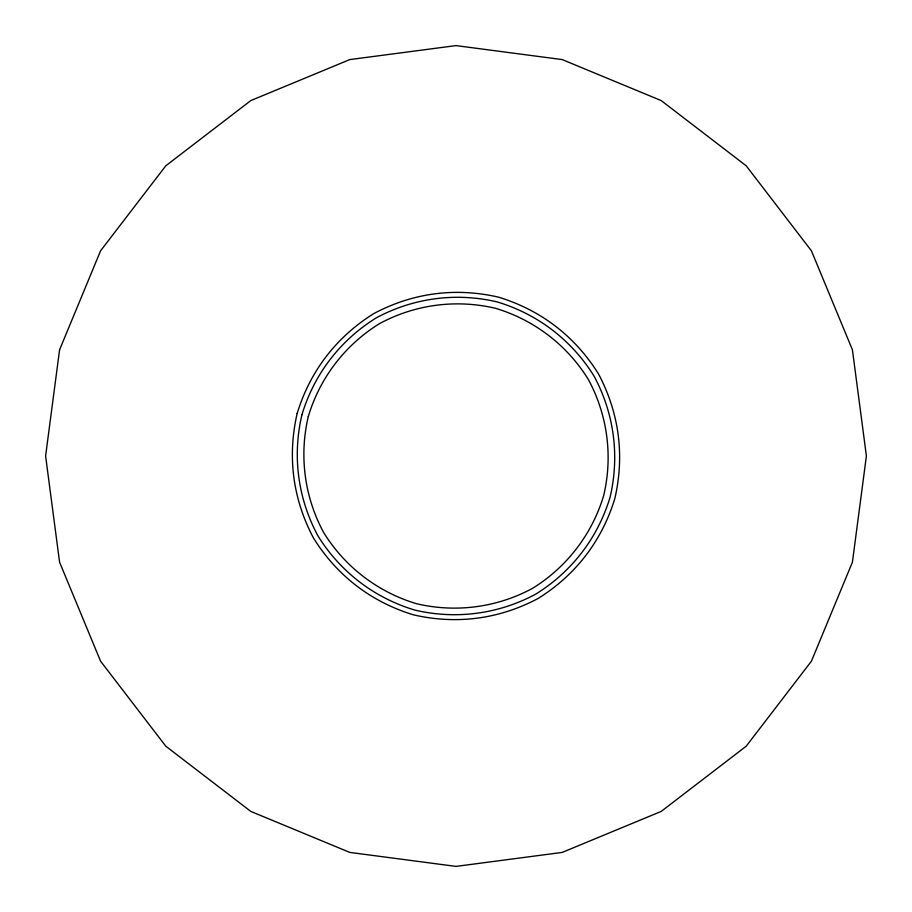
<?xml version="1.0" encoding="UTF-8"?>
<svg xmlns="http://www.w3.org/2000/svg" width="912" height="912" viewBox="0 0 912 912"><rect width="100%" height="100%" fill="white"/><g stroke="black" fill="none" stroke-linecap="round" stroke-linejoin="round"><path stroke-width="1.37" d="M59.588 349.786L45.6 456L59.588 562.214L100.582 661.2L165.802 746.198L250.8 811.418L349.786 852.412L456 866.4L562.214 852.412L661.2 811.418L746.198 746.198L811.418 661.2L852.412 562.214L866.4 456L852.412 349.786L811.418 250.8L746.198 165.802L661.2 100.582L562.214 59.588L456 45.6L349.786 59.588L250.8 100.582L165.802 165.802L100.582 250.8L59.588 349.786M297.164 413.444C287.212 456.513 292.832 499.183 313.591 538.217C337.018 575.711 371.161 601.92 413.444 614.836C456.513 624.788 499.183 619.168 538.217 598.409C575.711 574.982 601.92 540.839 614.836 498.556C624.788 455.487 619.168 412.817 598.409 373.783C574.982 336.289 540.839 310.08 498.556 297.164C455.487 287.212 412.817 292.832 373.783 313.591C336.289 337.018 310.08 371.161 297.164 413.444M301.94 414.721C292.239 455.966 297.836 498.419 317.866 535.743C340.176 571.767 374.159 597.839 414.721 610.06C455.966 619.761 498.419 614.164 535.743 594.134C571.767 571.824 597.839 537.841 610.06 497.279C619.761 456.034 614.164 413.581 594.134 376.257C571.824 340.233 537.841 314.161 497.279 301.94C456.034 292.239 413.581 297.836 376.257 317.866C340.233 340.176 314.161 374.159 301.94 414.721M308.324 416.431C299.011 455.692 304.437 496.926 323.6 532.437C344.77 566.785 377.773 592.105 416.431 603.676C455.692 612.989 496.926 607.563 532.437 588.4C566.785 567.23 592.105 534.227 603.676 495.569C612.989 456.308 607.563 415.074 588.4 379.563C567.23 345.215 534.227 319.895 495.569 308.324C456.308 299.011 415.074 304.437 379.563 323.6C345.215 344.77 319.895 377.773 308.324 416.431"/></g></svg>
